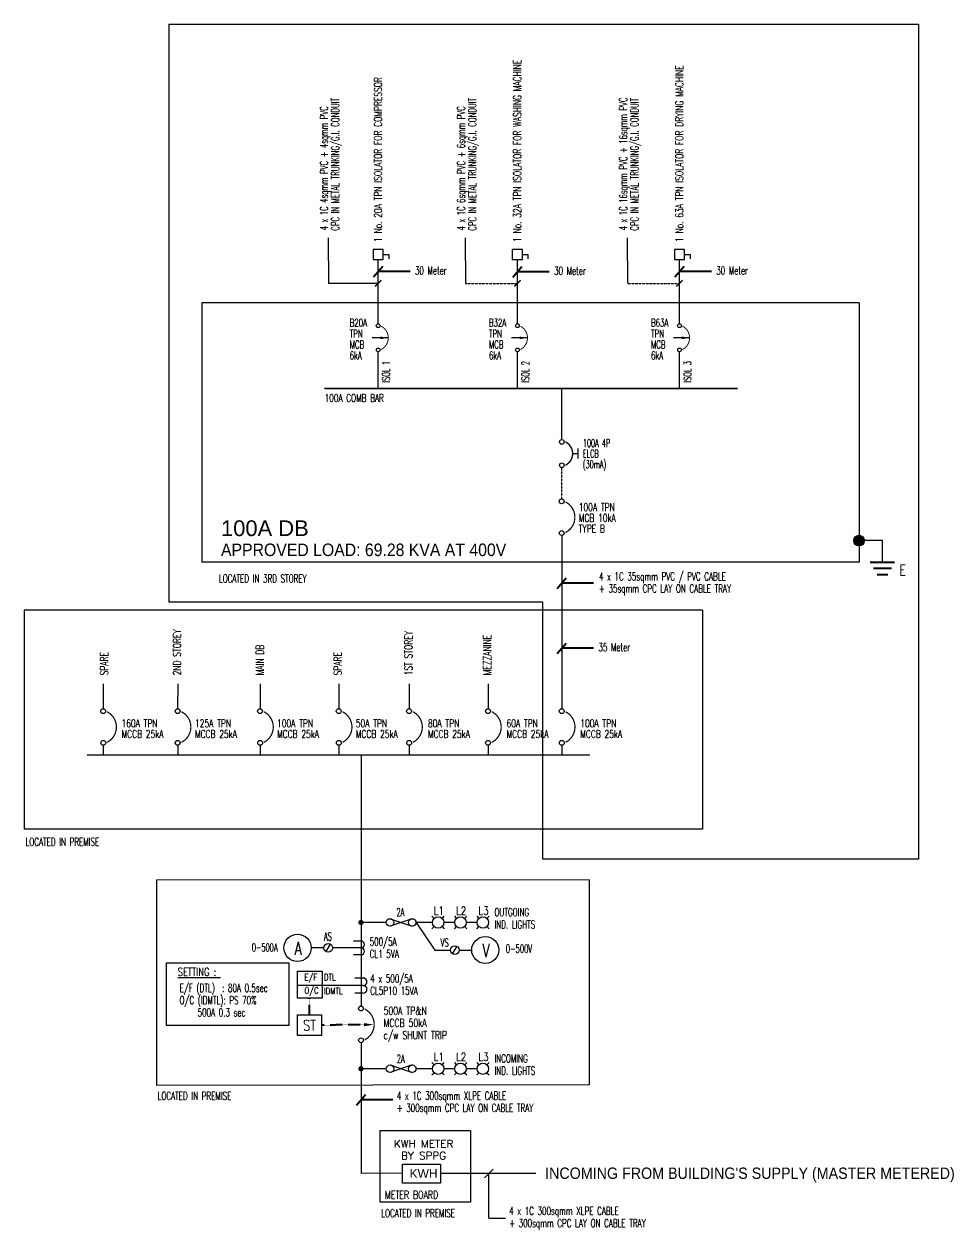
# Model space of a CAD drawing. Header units: millimetres. Extents: x 16251 to 284555, y 9213 to 36092.
# Drawn here: x 263829 to 284555, y 9213 to 36092 of the extents above; entities that cross this region are included whole.
import ezdxf
from ezdxf.lldxf.tags import DXFTag

# ---------------------------------------------------------------- set-up
doc = ezdxf.new("R2010")
doc.units = ezdxf.units.MM
doc.linetypes.add('DASHED', pattern=[0.75, 0.5, -0.25])
doc.linetypes.add('HIDDEN', pattern=[0.375, 0.25, -0.125])
for name, color, linetype in [('E-_-------_R-', 2, 'Continuous'), ('E-SLD-FRAME', 6, 'Continuous'), ('E-SLD-LEGENDF', 2, 'Continuous'), ('E-SLD-T1', 2, 'Continuous'), ('SLD', 2, 'Continuous'), ('SLD-LINE', 7, 'Continuous'), ('SLD-TXT', 7, 'Continuous'), ('TXT', 7, 'Continuous')]:
    doc.layers.add(name, color=color, linetype=linetype)
doc.styles.add('ARIAL', font='arial.ttf')
doc.styles.add('ROMANS', font='romans.shx', dxfattribs={"width": 0.8})
doc.styles.add('simplex', font='simplex.shx', dxfattribs={"width": 0.7})
doc.styles.add('SLD-TXT', font='romans.shx')
doc.styles.get("Standard").update_dxf_attribs({"font": 'arial.ttf'})
tags = doc.linetypes.add('CENTER', pattern=[2, 1.25, -0.25, 0.25, -0.25]).pattern_tags.tags
tags[10:11] = [DXFTag(74, 4), DXFTag(75, 0), DXFTag(340, '0'), DXFTag(46, 1.0), DXFTag(50, 0.0), DXFTag(44, 0.0), DXFTag(45, 0.0)]
tags[8:9] = [DXFTag(74, 4), DXFTag(75, 0), DXFTag(340, '0'), DXFTag(46, 1.0), DXFTag(50, 0.0), DXFTag(44, 0.0), DXFTag(45, 0.0)]
tags[6:7] = [DXFTag(74, 4), DXFTag(75, 0), DXFTag(340, '0'), DXFTag(46, 1.0), DXFTag(50, 0.0), DXFTag(44, 0.0), DXFTag(45, 0.0)]
tags[4:5] = [DXFTag(74, 4), DXFTag(75, 0), DXFTag(340, '0'), DXFTag(46, 1.0), DXFTag(50, 0.0), DXFTag(44, 0.0), DXFTag(45, 0.0)]
doc.dimstyles.new('A', dxfattribs={"dimtxt": 0.18, "dimasz": 150, "dimexe": 0.18, "dimexo": 0.0625, "dimgap": 0.09, "dimtad": 0, "dimtih": 1, "dimtoh": 1, "dimdec": 4, "dimzin": 0, "dimdsep": 46, "dimtxsty": 'Standard', "dimcen": 0.09, "dimadec": 0, "dimazin": 0, "dimtfac": 1, "dimtdec": 4, "dimtofl": 0, "dimtmove": 0, "dimatfit": 3, "dimfxl": 1, "dimtolj": 1, "dimtzin": 0, "dimarcsym": 0})

# ---------------------------------------------------------------- blocks, each defined once
blk = doc.blocks.new('MCCB')
at = {"color": 7}
for centre in [(-1, 558), (0, 40)]:
    blk.add_circle(centre, 39.6, dxfattribs=at)
at = {"layer": 'E-SLD-LEGENDF', "color": 7, "const_width": 20}
blk.add_lwpolyline([(62, 49, 0.61125), (62, 548)], format="xyb", dxfattribs=at)
blk = doc.blocks.new('RCCB')
at = {"color": 7}
for centre in [(-1, 548), (0, 49)]:
    blk.add_circle(centre, 49.5, dxfattribs=at)
at = {"layer": 'E-SLD-LEGENDF', "color": 7, "linetype": 'ByBlock'}
blk.add_line((230, 299), (350, 299), dxfattribs=at)
at = {"layer": 'E-SLD-LEGENDF', "color": 7}
blk.add_line((350, 190), (350, 408), dxfattribs=at)
at = {"layer": 'E-SLD-LEGENDF', "color": 7, "const_width": 30}
blk.add_lwpolyline([(77, 49, 0.611384), (77, 548)], format="xyb", dxfattribs=at)
blk = doc.blocks.new('DP ISOL')
at = {"layer": 'SLD', "color": 7, "linetype": 'Continuous', "ltscale": 0.5}
for p, q in [((141, -289), (20, -289)), ((141, -141), (141, -289))]:
    blk.add_line(p, q, dxfattribs=at)
blk.add_lwpolyline([(0, 141), (0, -141), (282, -141), (282, 141)], close=True, dxfattribs=at)

msp = doc.modelspace()

# ---------------------------------------------------------------- hatches: boundary and pattern name
at = {"layer": 'E-SLD-LEGENDF'}
h = msp.add_hatch(color=7, dxfattribs=at)
h.dxf.hatch_style = 1
edge = h.paths.add_edge_path()
edge.add_arc((282441, 24578), 119, 0, 360)

# ---------------------------------------------------------------- linework, layer by layer
at = {"color": 1}
for p, q in [((267054, 36092), (283767, 36092)), ((267054, 36092), (267054, 23210)), ((283767, 36092), (283767, 17476)), ((275391, 23210), (267054, 23210)), ((275391, 17476), (275391, 23210)), ((283767, 17476), (275391, 17476))]:
    msp.add_line(p, q, dxfattribs=at)
at = {"color": 7, "linetype": 'DASHED'}
for p, q in [((273668, 30313), (274825, 30313)), ((277281, 30313), (278439, 30313)), ((275815, 25508), (275816, 26207))]:
    msp.add_line(p, q, dxfattribs=at)
at = {"color": 7}
for p, q in [((270474, 14659), (269920, 14660)), ((272265, 10480), (271339, 10470))]:
    msp.add_line(p, q, dxfattribs=at)
for points in [[(267007, 15166), (269731, 15166), (269731, 13770), (267007, 13770)], [(272265, 10679), (273108, 10679), (273108, 10258), (272265, 10258)]]:
    msp.add_lwpolyline(points, close=True, dxfattribs=at)
for points in [[(274287, 10565), (274093, 10371)], [(275238, 10468), (273108, 10468)], [(274190, 9473), (274190, 10468)]]:
    msp.add_lwpolyline(points, dxfattribs=at)
at = {"layer": 'E-_-------_R-', "color": 7, "lineweight": 40}
for p, q in [((271619, 30458), (271823, 30695)), ((274722, 30453), (274926, 30690)), ((278336, 30458), (278540, 30695)), ((272433, 30576), (271721, 30576)), ((275536, 30572), (274824, 30572)), ((279150, 30576), (278438, 30576)), ((275710, 23512), (275914, 23749)), ((276524, 23631), (275812, 23631)), ((271236, 11997), (271440, 12234)), ((272051, 12115), (271338, 12115))]:
    msp.add_line(p, q, dxfattribs=at)
at = {"layer": 'E-_-------_R-', "color": 0, "lineweight": 40}
for p, q in [((275710, 22059), (275914, 22296)), ((276524, 22178), (275812, 22178))]:
    msp.add_line(p, q, dxfattribs=at)
at = {"layer": 'E-_-------_R-', "color": 7, "linetype": 'HIDDEN', "lineweight": 40, "ltscale": 10}
for points in [[(270193, 14009), (270193, 14381)], [(271409, 13788), (270462, 13777)]]:
    msp.add_lwpolyline(points, dxfattribs=at)
at = {"layer": 'E-SLD-FRAME', "color": 7, "linetype": 'CENTER', "ltscale": 1.5}
for p, q in [((282440, 29880), (267790, 29880)), ((267790, 29880), (267790, 24095)), ((282440, 29880), (282441, 24095)), ((282441, 24095), (267790, 24095)), ((278954, 23027), (263829, 23027)), ((263829, 23027), (263829, 18143)), ((278954, 23027), (278954, 18143)), ((278954, 18143), (263829, 18143)), ((276427, 17018), (266784, 17006)), ((266784, 17006), (266784, 12434)), ((276427, 17018), (276427, 12447)), ((276427, 12447), (266784, 12434))]:
    msp.add_line(p, q, dxfattribs=at)
msp.add_lwpolyline([(271763, 11432), (273780, 11432), (273780, 9830), (271763, 9830)], close=True, dxfattribs=at)
at = {"layer": 'E-SLD-LEGENDF', "color": 7}
for p, q in [((282962, 24578), (282441, 24578)), ((282962, 24095), (282962, 24578))]:
    msp.add_line(p, q, dxfattribs=at)
for points, const_width in [([(282687, 24095), (283236, 24095)], 45.7), ([(282756, 23958), (283167, 23958)], 45.7), ([(282838, 23821), (283085, 23821)], 41.1)]:
    msp.add_lwpolyline(points, dxfattribs=dict(at, const_width=const_width))
msp.add_circle((282441, 24578), 119, dxfattribs=at)
at = {"layer": 'SLD', "color": 7}
for p, q in [((270604, 31327), (270611, 30313)), ((273660, 31327), (273668, 30313)), ((277274, 31327), (277281, 30313)), ((271722, 30313), (270611, 30313))]:
    msp.add_line(p, q, dxfattribs=at)
at = {"layer": 'SLD', "color": 7, "const_width": 33}
for points in [[(270518, 27971), (279733, 27971)], [(265231, 19798), (276444, 19798)]]:
    msp.add_lwpolyline(points, dxfattribs=at)
at = {"layer": 'SLD-LINE', "color": 7, "linetype": 'ByBlock'}
for p, q in [((271722, 29411), (271722, 30843)), ((274825, 29411), (274825, 30843)), ((278439, 29411), (278439, 30843)), ((275815, 26831), (275814, 27971))]:
    msp.add_line(p, q, dxfattribs=at)
at = {"layer": 'SLD-LINE', "color": 7}
for p, q in [((271723, 27971), (271723, 28787)), ((274826, 27971), (274826, 28787)), ((278440, 27971), (278440, 28787))]:
    msp.add_line(p, q, dxfattribs=at)
at = {"layer": 'SLD-TXT', "color": 7}
msp.add_line((274190, 9473), (274561, 9473), dxfattribs=at)
at = {"layer": 'SLD-TXT', "color": 7, "const_width": 33.1}
for points in [[(271652, 30243), (271792, 30383)], [(274755, 30243), (274896, 30383)], [(278369, 30243), (278509, 30383)]]:
    msp.add_lwpolyline(points, dxfattribs=at)
at = {"layer": 'TXT', "color": 7}
for p, q in [((275816, 26207), (275816, 26207)), ((275812, 24692), (275813, 20831)), ((265595, 21389), (265594, 20831)), ((267253, 21389), (267252, 20831)), ((269089, 21389), (269089, 20831)), ((270844, 21389), (270843, 20831)), ((272412, 21389), (272412, 20831)), ((274170, 21389), (274170, 20831)), ((275814, 21389), (275813, 20831)), ((265594, 20015), (265594, 19798)), ((267253, 20015), (267253, 19798)), ((269090, 20015), (269090, 19798)), ((270844, 20015), (270844, 19798)), ((272412, 20015), (272412, 19798)), ((274171, 20015), (274171, 19798)), ((275815, 20015), (275815, 19798)), ((271339, 19798), (271340, 14202)), ((272480, 16150), (271986, 15981)), ((271986, 16150), (272480, 15981)), ((272921, 16204), (272969, 16155)), ((273148, 16155), (273196, 16204)), ((273420, 16204), (273468, 16155)), ((273647, 16155), (273695, 16204)), ((273918, 16204), (273966, 16155)), ((274145, 16155), (274193, 16204)), ((271901, 16066), (271339, 16066)), ((272932, 16066), (272564, 16066)), ((272568, 16066), (272984, 15452)), ((272921, 15928), (272969, 15976)), ((273148, 15976), (273196, 15928)), ((273431, 16066), (273185, 16066)), ((273420, 15928), (273468, 15976)), ((273647, 15976), (273695, 15928)), ((273929, 16066), (273684, 16066)), ((273918, 15928), (273966, 15976)), ((274145, 15976), (274193, 15928)), ((271339, 15652), (271170, 15652)), ((270513, 15500), (270225, 15500)), ((270562, 15416), (270659, 15583)), ((271339, 15500), (270707, 15500)), ((271339, 15347), (271170, 15347)), ((272984, 15452), (273334, 15452)), ((273382, 15368), (273479, 15536)), ((273527, 15452), (273808, 15452)), ((271387, 14828), (271200, 14828)), ((271387, 14658), (270474, 14658)), ((271387, 14489), (271200, 14489)), ((271340, 13386), (271339, 10470)), ((272921, 12944), (272969, 12896)), ((273148, 12896), (273196, 12944)), ((273420, 12944), (273468, 12896)), ((273647, 12896), (273695, 12944)), ((273918, 12944), (273966, 12896)), ((274145, 12896), (274193, 12944)), ((271901, 12806), (271339, 12806)), ((272480, 12890), (271986, 12722)), ((271986, 12890), (272480, 12722)), ((272932, 12806), (272564, 12806)), ((272921, 12668), (272969, 12717)), ((273148, 12717), (273196, 12668)), ((273431, 12806), (273185, 12806)), ((273420, 12668), (273468, 12717)), ((273647, 12717), (273695, 12668)), ((273929, 12806), (273684, 12806)), ((273918, 12668), (273966, 12717)), ((274145, 12717), (274193, 12668))]:
    msp.add_line(p, q, dxfattribs=at)
at = {"layer": 'TXT', "color": 7, "const_width": 58.3}
for points in [[(271310, 16066, 1), (271368, 16066, 1)], [(271310, 12806, 1), (271368, 12806, 1)]]:
    msp.add_lwpolyline(points, format="xyb", close=True, dxfattribs=at)
at = {"layer": 'TXT', "color": 7}
for points in [[(270474, 14980), (270474, 14380), (269920, 14380), (269920, 14980)], [(269924, 14009), (270462, 14009), (270462, 13546), (269924, 13546)]]:
    msp.add_lwpolyline(points, close=True, dxfattribs=at)
for centre, radius in [((271986, 16066), 84.4), ((272480, 16066), 84.4), ((273059, 16066), 127), ((273557, 16066), 127), ((274056, 16066), 127), ((269924, 15500), 302), ((270610, 15500), 96.9), ((274109, 15452), 302), ((273431, 15452), 96.9), ((273059, 12806), 127), ((273557, 12806), 127), ((274056, 12806), 127), ((271986, 12806), 84.4), ((272480, 12806), 84.4)]:
    msp.add_circle(centre, radius, dxfattribs=at)
for centre, radius in [((271339, 15576), 76.4), ((271339, 15423), 76.4), ((271387, 14743), 84.9), ((271387, 14573), 84.9)]:
    msp.add_arc(centre, radius, 270, 90, dxfattribs=at)
at = {"layer": 'TXT', "color": 7, "linetype": 'DASHED'}
msp.add_solid([(271409, 13824), (271623, 13788), (271409, 13753)], dxfattribs=at)

# ---------------------------------------------------------------- block references
at = {"layer": 'E-SLD-LEGENDF', "color": 7, "linetype": 'ByBlock', "xscale": 1.043890447483075, "yscale": 1.043890447483075, "zscale": 1.043890447483075}
msp.add_blockref('RCCB', (275816, 26207), dxfattribs=at)
at = {"layer": 'SLD', "color": 7, "xscale": 0.81, "yscale": 0.81, "zscale": 0.81, "rotation": 90}
for p in [(271722, 30843), (274825, 30843), (278439, 30843)]:
    msp.add_blockref('DP ISOL', p, dxfattribs=at)
at = {"layer": 'SLD', "color": 7, "lineweight": -3}
for p, xscale, yscale, zscale in [((271723, 28787), 1.043890447483075, 1.043890447483075, 1.043890447483075), ((274826, 28787), 1.043890447483075, 1.043890447483075, 1.043890447483075), ((278440, 28787), 1.043890447483075, 1.043890447483075, 1.043890447483075), ((275813, 24692), 1.365952055823138, 1.365952055823138, 1.365952055823138), ((271340, 13386), 1.365952055823138, 1.365952055823138, 1.365952055823138)]:
    msp.add_blockref('MCCB', p, dxfattribs=dict(at, xscale=xscale, yscale=yscale, zscale=zscale))
at = {"layer": 'SLD', "lineweight": -3, "xscale": 1.365952055823138, "yscale": 1.365952055823138, "zscale": 1.365952055823138}
for p in [(265594, 20015), (267253, 20015), (269090, 20015), (270844, 20015), (272412, 20015), (274171, 20015), (275815, 20015)]:
    msp.add_blockref('MCCB', p, dxfattribs=at)

# ---------------------------------------------------------------- texts
at = {"color": 7, "linetype": 'ByBlock', "insert": (270529, 27844), "char_height": 170.59, "width": 7653.88, "attachment_point": 1, "line_spacing_factor": 0.890323, "style": 'ROMANS'}
msp.add_mtext('{\\W0.7;100A COMB BAR}', dxfattribs=at)
at = {"color": 7, "linetype": 'ByBlock', "lineweight": 40, "insert": (276193, 25411), "char_height": 175, "width": 1118.38, "attachment_point": 1, "line_spacing_factor": 0.818814, "style": 'ROMANS'}
msp.add_mtext('{\\W0.7;100A TPN \\PMCB 10kA \\PTYPE B}', dxfattribs=at)
at = {"color": 0, "linetype": 'ByBlock', "lineweight": 40, "char_height": 175, "width": 1276.49, "attachment_point": 1, "line_spacing_factor": 0.818814, "style": 'ROMANS'}
for s, insert in [('{\\W0.7;160A TPN \\PMCCB 25kA }', (266001, 20594)), ('{\\W0.7;125A TPN \\PMCCB 25kA }', (267639, 20594)), ('{\\W0.7;100A TPN \\PMCCB 25kA }', (269468, 20594)), ('{\\W0.7;50A TPN \\PMCCB 25kA }', (271223, 20594)), ('{\\W0.7;80A TPN \\PMCCB 25kA }', (272832, 20594)), ('{\\W0.7;60A TPN \\PMCCB 25kA }', (274583, 20594)), ('{\\W0.7;100A TPN \\PMCCB 25kA }', (276227, 20594))]:
    msp.add_mtext(s, dxfattribs=dict(at, insert=insert))
at = {"color": 7, "insert": (272421, 10567), "char_height": 191.9, "width": 690.73, "attachment_point": 1, "style": 'ARIAL'}
msp.add_mtext('{\\W1;KWH}', dxfattribs=at)
at = {"layer": 'E-SLD-T1', "color": 7, "style": 'ROMANS', "width": 0.7}
msp.add_text('METER BOARD', height=181.55, dxfattribs=at).set_placement((271872, 9906))
at = {"layer": 'SLD-TXT', "style": 'SLD-TXT'}
for s, width, p in [('1 No. 32A TPN ISOLATOR FOR WASHING MACHINE', 0.7, (274909, 31235)), ('1 No. 63A TPN ISOLATOR FOR DRYING MACHINE', 0.7, (278522, 31235)), ('1 No. 20A TPN ISOLATOR FOR COMPRESSOR', 0.7, (271805, 31235)), ('CPC IN METAL TRUNKING/G.I. CONDUIT ', 0.65, (270852, 31486)), ('CPC IN METAL TRUNKING/G.I. CONDUIT ', 0.65, (273909, 31486)), ('4 x 1C 16sqmm PVC + 16sqmm PVC', 0.65, (277271, 31493)), ('CPC IN METAL TRUNKING/G.I. CONDUIT ', 0.65, (277522, 31486)), ('4 x 1C 4sqmm PVC + 4sqmm PVC', 0.65, (270601, 31493)), ('4 x 1C 6sqmm PVC + 6sqmm PVC', 0.65, (273658, 31493)), ('2ND STOREY', 0.7, (267325, 21575)), ('1ST STOREY', 0.7, (272484, 21575)), ('MEZZANINE', 0.7, (274237, 21575)), ('SPARE', 0.7, (265701, 21575)), ('MAIN DB', 0.7, (269172, 21575)), ('SPARE', 0.7, (270907, 21575))]:
    msp.add_text(s, height=175, rotation=90, dxfattribs=dict(at, width=width)).set_placement(p)
at = {"layer": 'SLD-TXT', "color": 7, "style": 'SLD-TXT', "width": 0.6}
for s, p in [('ISOL 1', (271984, 28103)), ('ISOL 2', (275088, 28103)), ('ISOL 3', (278702, 28103))]:
    msp.add_text(s, height=170.6, rotation=90, dxfattribs=at).set_placement(p)
at = {"layer": 'SLD-TXT', "color": 7, "style": 'SLD-TXT'}
for s, height, width, p in [('2A', 180, 0.6, (272130, 16205)), ('AS', 185.1, 0.6, (270510, 15660)), ('VS', 185.1, 0.6, (273113, 15527)), ('%%USETTING : ', 180, 0.75, (267255, 14873)), ('2A', 180, 0.6, (272138, 12938))]:
    msp.add_text(s, height=height, dxfattribs=dict(at, width=width)).set_placement(p)
at = {"layer": 'SLD-TXT', "color": 7, "attachment_point": 1, "style": 'SLD-TXT'}
for s, insert, char_height, width, line_spacing_factor in [('{\\W0.65;30 Meter}', (272540, 30689), 180, 976.32, 0.908108), ('{\\W0.65;30 Meter}', (275643, 30685), 180, 976.32, 0.908108), ('{\\W0.65;30 Meter}', (279257, 30689), 180, 976.32, 0.908108), ('{\\W0.65;B20A \\PTPN\\PMCB\\P6kA}', (271088, 29523), 175, 452.06, 0.833333), ('{\\W0.65;B32A \\PTPN\\PMCB\\P6kA}', (274192, 29523), 175, 452.06, 0.833333), ('{\\W0.65;B63A \\PTPN\\PMCB\\P6kA}', (277805, 29523), 175, 452.06, 0.833333), ('{\\W0.6;100A 4P\\PELCB \\P(30mA)}', (276285, 26840), 175, 2442.69, 0.810811), ('{\\W0.75;E}', (283339, 24037), 234, 2960.08, 0.908108), ('{\\W0.65;LOCATED IN 3RD STOREY}', (268172, 23823), 180, 2325.18, 0.908108), ('{\\W0.65;4 x 1C 35sqmm PVC / PVC CABLE \\P+ 35sqmm CPC LAY ON CABLE TRAY\\W0.75; }', (276644, 23871), 180, 3901.15, 0.908108), ('\\A1;{\\W0.65;OUTGOING \\PIND. LIGHTS}', (274314, 16385), 180, 2416.57, 0.908108), ('\\A1;{\\W0.6;0-500A}', (268905, 15601), 180, 2416.57, 0.908108), ('\\A1;{\\W0.65;500/5A\\PCL1 5VA}', (271532, 15728), 180, 2416.57, 0.908108), ('\\A1;{\\W0.6;0-500V}', (274565, 15575), 185.09, 2416.57, 0.908108), ('\\A1;{\\W0.65;4 x 500/5A\\PCL5P10 15VA}', (271546, 14907), 180, 2416.57, 0.908108), ('\\A1;{\\W0.65;E/F (DTL)  : 80A 0.5sec\\PO/C (IDMTL): PS 70%\\P     500A 0.3 sec}', (267295, 14696), 180, 2416.57, 0.908108), ('\\pxt8;{\\W0.7;500A TP&N \\P\\ptz;MCCB 50kA \\Pc/w SHUNT TRIP}', (271842, 14189), 180, 2416.57, 0.908108), ('\\A1;{\\W0.65;INCOMING\\PIND. LIGHTS}', (274314, 13125), 180, 2416.57, 0.908108), ('{\\W0.65;LOCATED IN PREMISE}', (266805, 12289), 180, 3901.15, 0.908108), ('{\\W0.65;4 x 1C 300sqmm XLPE CABLE \\P+ 300sqmm CPC LAY ON CABLE TRAY\\W0.75; }', (272136, 12295), 180, 3901.15, 0.908108), ('\\pxqc;KWH METER\\PBY SPPG', (271300, 11217), 169.71, 2869.67, 0.934884), ('{\\W0.65;LOCATED IN PREMISE}', (271790, 9677), 180, 3901.15, 0.908108), ('{\\W0.65;4 x 1C 300sqmm XLPE CABLE \\P+ 300sqmm CPC LAY ON CABLE TRAY\\W0.75; }', (274642, 9726), 180, 3901.15, 0.908108)]:
    msp.add_mtext(s, dxfattribs=dict(at, insert=insert, char_height=char_height, width=width, line_spacing_factor=line_spacing_factor))
at = {"layer": 'SLD-TXT', "char_height": 180, "attachment_point": 1, "line_spacing_factor": 0.908108, "style": 'SLD-TXT'}
for s, insert, width in [('{\\W0.65;35 Meter}', (276631, 22291), 976.32), ('{\\W0.65;LOCATED IN PREMISE}', (263860, 17953), 3901.15)]:
    msp.add_mtext(s, dxfattribs=dict(at, insert=insert, width=width))
at = {"layer": 'TXT', "color": 7, "style": 'simplex', "width": 0.8}
for s, p in [('L1', (272959, 16239)), ('L2', (273457, 16239)), ('L3', (273955, 16239)), ('L1', (272959, 12979)), ('L2', (273457, 12979)), ('L3', (273955, 12979))]:
    msp.add_text(s, height=180, dxfattribs=at).set_placement(p)
at = {"layer": 'TXT', "color": 7}
for s, insert, char_height, width, attachment_point, line_spacing_factor, style in [('\\P100A DB', (268218, 25571), 350, 4520.12, 1, 0.926797, 'ARIAL'), ('{\\W0.9;\\PAPPROVED LOAD: 69.28 KVA AT 400V}', (268218, 24946), 280, 6727.75, 1, 0.926797, 'ARIAL'), ('\\A1;A ', (270015, 15635), 291.7, 4872.52, 3, 0.818182, 'simplex'), ('\\A1;V', (274201, 15588), 291.7, 4872.52, 3, 0.818182, 'simplex'), ('{\\W0.8;E/F }', (270078, 14918), 142.06, 2574.92, 1, 0.818182, 'simplex'), ('{\\W0.8;DTL }', (270512, 14918), 142.06, 2574.92, 1, 0.818182, 'simplex'), ('{\\W0.8;O/C }', (270078, 14622), 142.06, 2574.92, 1, 0.818182, 'simplex'), ('{\\W0.8;IDMTL }', (270512, 14608), 142.06, 2574.92, 1, 0.818182, 'simplex'), ('{\\W0.8;ST} ', (270047, 13891), 233.07, 4224.48, 1, 0.818182, 'simplex'), ("\\pxqc;{\\W0.9;INCOMING FROM BUILDING'S SUPPLY (MASTER METERED)}", (275257, 10603), 253.13, 9503.29, 1, 0.926797, 'ARIAL')]:
    msp.add_mtext(s, dxfattribs=dict(at, insert=insert, char_height=char_height, width=width, attachment_point=attachment_point, line_spacing_factor=line_spacing_factor, style=style))

# ---------------------------------------------------------------- leaders
at = {"layer": 'SLD-TXT', "color": 7}
for points in [[(271947, 29099), (271590, 29099)], [(275051, 29099), (274694, 29099)], [(278665, 29099), (278308, 29099)]]:
    msp.add_leader(points, dimstyle='A', override={"dimasz": 175, "dimgap": 0.09, "dimtad": 0}, dxfattribs=at)

doc.saveas('drawing.dxf')
